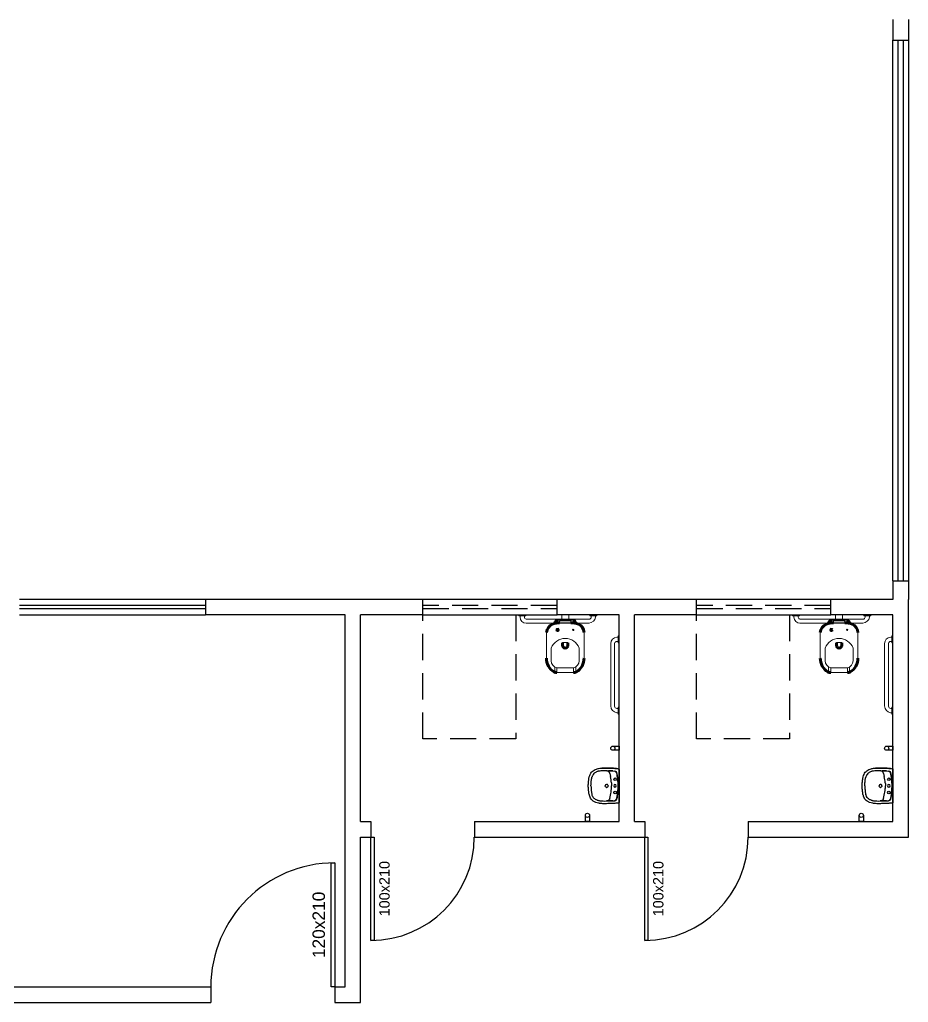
# Model space of a CAD drawing. Header units: centimetres. Extents: x 45464 to 685908, y 11779 to 14769.
# Drawn here: x 682732 to 683592, y 12494 to 13445 of the extents above; entities that cross this region are included whole.
import ezdxf
from ezdxf.enums import TextEntityAlignment as Align

# ---------------------------------------------------------------- set-up
doc = ezdxf.new("R2010")
doc.units = ezdxf.units.CM
doc.header["$LTSCALE"] = 4
doc.linetypes.add('DASHED2', pattern=[9.525, 6.35, -3.175])
for name, color, linetype in [('0.1', 1, 'Continuous'), ('0.2', 2, 'Continuous'), ('0.6', 6, 'Continuous'), ('02-CONT', 2, 'Continuous'), ('08', 8, 'Continuous'), ('PDF1_PH - Metal', 253, 'Continuous'), ('PROJEÇÕES', 1, 'DASHED2')]:
    doc.layers.add(name, color=color, linetype=linetype)
doc.styles.add('2mm 1-50', font='arial.ttf', dxfattribs={"height": 0.1})

# ---------------------------------------------------------------- blocks, each defined once
blk = doc.blocks.new('1_00e-flat-34-flat-1')
at = {"color": 1}
blk.add_arc((34.09, -62.7), 120, 90, 180, dxfattribs=at)
at = {"layer": '02-CONT'}
blk.add_lwpolyline([(34.09, -62.7), (30.49, -62.7), (30.49, 57.3), (34.09, 57.3)], close=True, dxfattribs=at)
blk = doc.blocks.new('1_00e-flat-5-flat-1')
at = {"color": 1}
blk.add_arc((-28.41, 52.25), 100, 270, 0, dxfattribs=at)
at = {"layer": '02-CONT'}
blk.add_lwpolyline([(-28.41, 52.25), (-25.41, 52.25), (-25.41, -47.75), (-28.41, -47.75)], close=True, dxfattribs=at)
blk = doc.blocks.new('1_00e-flat-3-flat-1')
at = {"color": 1}
blk.add_arc((-28.41, 52.25), 100, 270, 0, dxfattribs=at)
at = {"layer": '02-CONT'}
blk.add_lwpolyline([(-28.41, 52.25), (-25.41, 52.25), (-25.41, -47.75), (-28.41, -47.75)], close=True, dxfattribs=at)
blk = doc.blocks.new('Barra 3-flat-5-flat-1')
at = {"layer": 'PDF1_PH - Metal', "lineweight": 9}
for points in [[(25384.53, 19070.28), (25385.79, 19070.28)], [(25378.6, 19003.44), (25378.6, 19064.35)], [(25382.41, 19003.44), (25382.41, 19064.35)], [(25384.53, 19066.05), (25385.79, 19066.05)], [(25384.53, 19001.32), (25385.79, 19001.32)], [(25384.53, 18997.09), (25385.79, 18997.09)]]:
    blk.add_lwpolyline(points, dxfattribs=at)
for points in [[(25386.64, 19064.78), (25386.64, 19071.54), (25385.79, 19071.54), (25385.79, 19064.78)], [(25386.64, 18995.83), (25386.64, 19002.59), (25385.79, 19002.59), (25385.79, 18995.83)]]:
    blk.add_lwpolyline(points, close=True, dxfattribs=at)
for centre, radius, start, end in [((25384.75, 19064.14), 6.14, 92.05225, 179.96395), ((25384.6, 19063.79), 2.26, 91.81846, 165.49836), ((25385.58, 19004), 6.99, 182.87006, 261.30639), ((25384.68, 19003.59), 2.27, 183.7764, 266.22647)]:
    blk.add_arc(centre, radius, start, end, dxfattribs=at)
blk = doc.blocks.new('Barra 3-flat-4-flat-1')
at = {"layer": 'PDF1_PH - Metal', "lineweight": 9}
for points in [[(-19064.78, 25386.64), (-19071.54, 25386.64), (-19071.54, 25385.79), (-19064.78, 25385.79)], [(-18995.83, 25386.64), (-19002.59, 25386.64), (-19002.59, 25385.79), (-18995.83, 25385.79)]]:
    blk.add_lwpolyline(points, close=True, dxfattribs=at)
for points in [[(-19070.28, 25384.53), (-19070.28, 25385.79)], [(-19066.05, 25384.53), (-19066.05, 25385.79)], [(-19003.44, 25382.41), (-19064.35, 25382.41)], [(-19001.32, 25384.53), (-19001.32, 25385.79)], [(-18997.09, 25384.53), (-18997.09, 25385.79)], [(-19003.44, 25378.6), (-19064.35, 25378.6)]]:
    blk.add_lwpolyline(points, dxfattribs=at)
for centre, radius, start, end in [((-19064.14, 25384.75), 6.14, 182.05225, 269.96395), ((-19063.79, 25384.6), 2.26, 181.81846, 255.49836), ((-19004, 25385.58), 6.99, 272.87006, 351.30639), ((-19003.59, 25384.68), 2.27, 273.7764, 356.22647)]:
    blk.add_arc(centre, radius, start, end, dxfattribs=at)
blk = doc.blocks.new('bacia sanit-flat-3-flat-1')
at = {"layer": 'PDF1_PH - Metal', "lineweight": 9}
for points in [[(24428.94, -16643.27), (24428.94, -16638.2)], [(24435.71, -16643.27), (24435.71, -16638.2)], [(24425.27, -16643.27), (24425.56, -16643.27), (24439.09, -16643.27), (24439.94, -16643.27)], [(24426.83, -16644.54), (24426.83, -16644.54), (24426.83, -16644.96), (24426.83, -16645.39), (24426.83, -16645.81), (24432.33, -16645.81), (24437.82, -16645.81), (24437.82, -16645.39), (24437.82, -16644.96), (24437.82, -16644.54)], [(24437.4, -16644.12), (24436.98, -16644.12), (24436.56, -16644.12), (24428.1, -16644.12), (24427.67, -16644.12), (24427.25, -16644.12)], [(24414.14, -16680.07), (24414.14, -16655.12)], [(24450.52, -16655.12), (24450.52, -16680.07)], [(24418.79, -16682.61), (24418.79, -16682.19), (24418.79, -16681.77), (24418.79, -16681.34), (24418.79, -16680.5), (24418.79, -16672.04), (24418.79, -16671.61), (24418.79, -16671.19), (24418.79, -16670.77), (24418.79, -16670.34)], [(24429.79, -16665.69), (24429.79, -16665.27), (24429.79, -16664.85), (24430.21, -16664.85), (24430.63, -16664.85), (24431.06, -16664.85), (24431.48, -16664.85), (24431.9, -16664.85), (24432.33, -16664.85), (24432.75, -16664.85), (24433.17, -16664.85), (24433.59, -16664.85), (24434.02, -16664.85), (24434.44, -16664.85), (24434.86, -16664.85), (24434.86, -16665.27), (24434.86, -16665.27)], [(24445.86, -16670.34), (24445.86, -16670.77), (24445.86, -16671.19), (24445.86, -16671.61), (24445.86, -16672.04), (24445.86, -16680.5), (24445.86, -16680.92), (24445.86, -16681.34), (24445.86, -16681.77), (24445.86, -16682.19), (24445.86, -16682.61)], [(24422.17, -16693.69), (24422.17, -16688.58)], [(24424.29, -16689.38), (24424.29, -16693.61), (24424.29, -16694.03)], [(24429.36, -16689.38), (24428.94, -16689.38), (24428.52, -16689.38), (24428.1, -16689.38), (24427.67, -16689.38), (24427.25, -16689.38), (24426.83, -16689.38), (24426.4, -16689.38), (24425.98, -16689.38), (24425.56, -16689.38), (24425.13, -16689.38), (24424.71, -16689.38), (24424.29, -16689.38)], [(24424.29, -16689.38), (24424.29, -16693.61), (24424.29, -16694.03)], [(24435.71, -16689.38), (24435.29, -16689.38), (24434.86, -16689.38), (24434.44, -16689.38), (24434.02, -16689.38), (24433.59, -16689.38), (24433.17, -16689.38), (24432.75, -16689.38), (24432.33, -16689.38), (24431.9, -16689.38), (24431.48, -16689.38), (24431.06, -16689.38), (24430.63, -16689.38), (24430.21, -16689.38), (24429.36, -16689.38)], [(24440.36, -16689.38), (24439.94, -16689.38), (24439.52, -16689.38), (24439.09, -16689.38), (24438.67, -16689.38), (24438.25, -16689.38), (24437.82, -16689.38), (24437.4, -16689.38), (24436.98, -16689.38), (24436.56, -16689.38), (24436.13, -16689.38), (24435.71, -16689.38)], [(24440.36, -16689.38), (24440.36, -16693.61), (24440.36, -16694.03)], [(24442.48, -16693.69), (24442.48, -16688.63)], [(24440.36, -16694.03), (24439.94, -16694.03), (24439.52, -16694.03), (24439.09, -16694.03), (24438.67, -16694.03), (24438.25, -16694.03), (24437.82, -16694.03), (24437.4, -16694.03), (24436.98, -16694.03), (24436.56, -16694.03), (24436.13, -16694.03), (24435.71, -16694.03), (24435.29, -16694.03), (24434.86, -16694.03), (24434.44, -16694.03), (24434.02, -16694.03), (24433.59, -16694.03), (24433.17, -16694.03), (24432.75, -16694.03), (24432.33, -16694.03), (24431.9, -16694.03), (24431.48, -16694.03), (24431.06, -16694.03), (24430.63, -16694.03), (24430.21, -16694.03), (24429.79, -16694.03), (24429.36, -16694.03), (24428.94, -16694.03), (24428.52, -16694.03), (24428.1, -16694.03), (24427.67, -16694.03), (24427.25, -16694.03), (24426.83, -16694.03), (24426.4, -16694.03), (24425.98, -16694.03), (24425.56, -16694.03), (24425.13, -16694.03), (24424.71, -16694.03), (24424.29, -16694.03)]]:
    blk.add_lwpolyline(points, dxfattribs=at)
at = {"layer": 'PDF1_PH - Metal', "lineweight": 211}
blk.add_lwpolyline([(24432.33, -16670.34), (24432.33, -16670.34), (24432.33, -16670.34)], dxfattribs=at)
for points in [[(24424.29, -16694.03, -0.086524), (24421.53, -16693.46, -0.264906), (24414.14, -16680.07)], [(24440.36, -16694.03, 0.086524), (24443.12, -16693.46, 0.264906), (24450.52, -16680.07)]]:
    blk.add_lwpolyline(points, format="xyb", dxfattribs=at)
blk.add_circle((24424.92, -16652.79), 0.635, dxfattribs=at)
at = {"layer": 'PDF1_PH - Metal', "lineweight": 9}
blk.add_circle((24440.15, -16652.79), 0.635, dxfattribs=at)
at = {"layer": 'PDF1_PH - Metal', "lineweight": 211}
for centre, radius, start, end in [((24424.36, -16656.59), 10.33, 114.62699, 171.80487), ((24428.96, -16673.36), 27.63, 94.42696, 108.80127), ((24425.41, -16646.29), 3.02, 87.29257, 184.25929), ((24436.5, -16671.97), 26.19, 71.01393, 87.09734), ((24439.1, -16646.32), 3.16, 358.16607, 74.60321), ((24441.68, -16655.38), 8.83, 0.32166, 67.80555), ((23393.8, -16666.63), 1035.99, 359.92167, 0.07833), ((24432.33, -16667.79), 2.55, 185.86794, 354.13206), ((25678.06, -16666.63), 1243.19, 179.93472, 180.06528)]:
    blk.add_arc(centre, radius, start, end, dxfattribs=at)
at = {"layer": 'PDF1_PH - Metal', "lineweight": 9}
for centre, radius, start, end in [((24427.25, -16644.54), 0.423, 90, 180), ((24437.4, -16644.54), 0.423, 360, 90), ((24432.33, -16675.54), 14.5, 20.98218, 159.01782), ((24425.61, -16682.69), 6.82, 179.35612, 258.82803), ((24439.04, -16682.69), 6.82, 281.17197, 0.64388)]:
    blk.add_arc(centre, radius, start, end, dxfattribs=at)
blk = doc.blocks.new('L.51_P-flat-3-flat-1')
at = {"layer": '08'}
for p, q in [((-21.07, 13.81), (-21.07, 13.81)), ((-16.64, 17.2), (-16.64, 17.2)), ((-11.92, 14.63), (-12.22, 14.63)), ((-11.04, 14.61), (-10.22, 14.6)), ((-8.93, 12.08), (-8.24, 8.98)), ((-6.08, 14.43), (-4.05, 14.33)), ((-6.08, 14.43), (-4.06, 14.33)), ((-6.08, 14.43), (-6.08, 14.43)), ((-2.32, 16.79), (-2.32, 16.79)), ((-1.76, 10.33), (-1.76, 10.33)), ((-0.72, 16.62), (-0.56, 16.6)), ((-0.56, 16.6), (-0.56, 16.6)), ((0, 15.97), (0, 15.95)), ((0, 15.95), (0, -15.95)), ((-8.93, -12.08), (-8.24, -8.98)), ((-0.79, 0), (-0.79, 0)), ((-21.07, -13.81), (-21.07, -13.81)), ((-16.64, -17.2), (-16.64, -17.2)), ((-11.92, -14.63), (-12.22, -14.63)), ((-11.04, -14.61), (-10.22, -14.6)), ((-6.08, -14.43), (-4.05, -14.33)), ((-6.08, -14.43), (-4.06, -14.33)), ((-6.08, -14.43), (-6.08, -14.43)), ((-2.32, -16.79), (-2.32, -16.79)), ((-1.76, -10.33), (-1.76, -10.33)), ((-0.56, -16.6), (-0.72, -16.62)), ((-0.56, -16.6), (-0.56, -16.6)), ((0, -15.97), (0, -15.95))]:
    blk.add_line(p, q, dxfattribs=at)
for points in [[(-29.51, 3.95, -0.007611), (-29.32, 5.6, -0.01342), (-29.06, 7.25, -0.036993), (-28.37, 9.92, -0.053243), (-27.33, 12.19, -0.127567), (-24.19, 15.25, -0.05263), (-21.92, 16.25, -0.024865), (-20.32, 16.69, -0.007061), (-19.78, 16.8)], [(-21.07, 13.81, 0.030827), (-22.21, 13.36, 0.09604), (-24.36, 11.82, 0.063195), (-25.35, 10.43, 0.034611), (-25.86, 9.29, 0.022848), (-26.18, 8.32)], [(-18.62, 14.38, 0.020568), (-20.01, 14.11, 0.019806), (-21.07, 13.81)], [(-19.78, 16.8, -0.02367), (-17.62, 17.12, -0.009145), (-16.64, 17.2)], [(-12.22, 14.63, 0.002269), (-13.83, 14.65, 0.004998), (-15.03, 14.64, 0.007991), (-16.23, 14.61, 0.025422), (-18.62, 14.38)], [(-2.32, 16.79, 0.006011), (-4.1, 16.92, 0.005348), (-6.76, 17.06, 0.004521), (-12.12, 17.24, 0.006524), (-14.38, 17.27, 0.013546), (-16.64, 17.2)], [(-16.64, 17.2, -0.014577), (-14.36, 17.27, -0.005049), (-13, 17.26, -0.003057), (-11.18, 17.22, -0.003579), (-6.63, 17.06, -0.005839), (-3.9, 16.91, -0.006773), (-2.31, 16.79)], [(-11.67, 14.62), (-11.67, 14.62, 0.021484), (-11.62, 14.61)], [(-11.56, 14.59, 0.041118), (-11.57, 14.59, 0.033041), (-11.57, 14.59, 0.026349), (-11.58, 14.6, 0.020575), (-11.59, 14.6, 0.016329), (-11.6, 14.6, 0.013256), (-11.61, 14.61, 0.016526), (-11.63, 14.61, 0.01256), (-11.65, 14.61, 0.007787), (-11.67, 14.62)], [(-11.62, 14.61), (-11.62, 14.61, -0.000884), (-11.04, 14.61)], [(-11.48, 14.58, 0.034945), (-11.49, 14.58, 0.02698), (-11.49, 14.59, 0.021593), (-11.5, 14.59, 0.016954), (-11.51, 14.6, 0.017111), (-11.53, 14.6, 0.016189), (-11.55, 14.6, 0.01233), (-11.58, 14.61, 0.012048), (-11.62, 14.61)], [(-11.57, 14.56, 0.032299), (-11.56, 14.56, 0.039418), (-11.56, 14.56, 0.046129), (-11.56, 14.57, 0.058765), (-11.56, 14.57, 0.15242), (-11.56, 14.57, 0.058959), (-11.56, 14.58, 0.046419), (-11.56, 14.58, -0.005047), (-11.56, 14.58, -0.034816), (-11.56, 14.58, -0.004251), (-11.56, 14.58, 0.041022), (-11.56, 14.59)], [(-11.57, 14.56, 0.048484), (-11.57, 14.55, 0.048279), (-11.57, 14.55, 0.084885), (-11.57, 14.55, 0.141909), (-11.57, 14.55, 0.057696), (-11.57, 14.55, 0.043541), (-11.57, 14.54, 0.040045), (-11.57, 14.54, 0.034229), (-11.56, 14.54, 0.023292), (-11.56, 14.54, 0.016532), (-11.55, 14.53, 0.014864), (-11.54, 14.53, 0.018599), (-11.53, 14.52, 0.010502), (-11.52, 14.52)], [(-11.48, 14.55, 0.009681), (-11.49, 14.55, 0.009978), (-11.5, 14.54, 0.026851), (-11.51, 14.54, 0.027297), (-11.52, 14.54, 0.027498), (-11.52, 14.54, 0.032168), (-11.52, 14.54, 0.049163), (-11.52, 14.53, 0.186923), (-11.52, 14.53, 0.107041), (-11.52, 14.53, 0.038487), (-11.52, 14.53, 0.012498), (-11.52, 14.52, -0.025241), (-11.52, 14.52, -0.046032), (-11.52, 14.52)], [(-8.93, 12.08), (-8.93, 12.08, 0.307483), (-11.52, 14.52)], [(-11.48, 14.55, 0.031436), (-11.48, 14.55, 0.037384), (-11.47, 14.56, 0.040471), (-11.47, 14.56, 0.050709), (-11.47, 14.56, 0.178998), (-11.47, 14.57, 0.053532), (-11.47, 14.57, 0.043329), (-11.47, 14.57, 0.036196), (-11.48, 14.58, 0.039167), (-11.48, 14.58, -0.07472), (-11.48, 14.58, 0.042333), (-11.48, 14.58)], [(-11.04, 14.61, 0.005207), (-9.81, 14.61, -0.005375), (-9.19, 14.6, -0.00664), (-8.57, 14.58, -0.004375), (-7.95, 14.55, -0.001156), (-6.7, 14.47, 0.003092), (-6.08, 14.43)], [(-9.21, 14.6, 0.00474), (-9.49, 14.6, 0.002257), (-9.75, 14.6, -0.000797), (-10.22, 14.6)], [(-6.08, 14.43, -0.002091), (-6.47, 14.45, -0.001464), (-7.63, 14.53, 0.004115), (-8.42, 14.58, 0.007251), (-9.21, 14.6)], [(-4.06, 14.33), (-4.06, 14.33, -0.000631), (-4.05, 14.33)], [(-2.29, 12.85), (-2.29, 12.85, 0.332966), (-4.06, 14.33)], [(-4.05, 14.33), (-4.05, 14.33, -0.334834), (-2.29, 12.85)], [(-2.32, 16.79), (-2.32, 16.79, -0.007612), (-0.72, 16.62)], [(-2.29, 12.85), (-2.29, 12.85, -0.047394), (-0.83, 2.2)], [(-2.29, 12.85), (-2.29, 12.85, 0.000374), (-2.29, 12.85)], [(-0.79, 0), (-0.79, 0, 0.05776), (-2.29, 12.85)], [(-0.56, 16.6), (-0.56, 16.6, -0.380301), (0, 15.97)], [(-29.7, 0), (-29.7, 0, -0.024234), (-29.51, 3.95)], [(-27.11, 0), (-27.11, 0, -0.019657), (-26.98, 3.19)], [(-27.11, 0), (-27.11, 0, 0.019657), (-26.98, -3.19)], [(-26.98, 3.19), (-26.98, 3.19, -0.005718), (-26.91, 4.06)], [(-26.91, 4.06, -0.00807), (-26.75, 5.41, -0.011919), (-26.53, 6.74, -0.013199), (-26.31, 7.8, -0.008071), (-26.18, 8.32)], [(-12.12, 1.43), (-12.12, 1.43, 0.381509), (-13.4, 0)], [(-12.12, -1.43), (-12.12, -1.43, -0.381509), (-13.4, 0)], [(-10.74, 0.77), (-10.74, 0.77, 0.2534), (-11.94, 1.44)], [(-10.52, 0), (-10.52, 0, 0.124906), (-10.7, 0.69)], [(-7.31, 2.88, -0.012649), (-7.2, 0.9, -0.007226), (-7.19, 0)], [(-7.31, -2.88, 0.012649), (-7.2, -0.9, 0.007226), (-7.19, 0)], [(-0.79, 0), (-0.79, 0, -0.05776), (-2.29, -12.85)], [(-0.83, 2.2), (-0.83, 2.2, -0.010006), (-0.79, 0)], [(-29.51, -3.95), (-29.51, -3.95, -0.024376), (-29.7, 0)], [(-19.78, -16.8, -0.041222), (-22.44, -16.07, -0.064156), (-24.9, -14.79, -0.11159), (-27.48, -11.94, -0.047064), (-28.38, -9.92, -0.01722), (-28.7, -8.86, -0.01972), (-29.06, -7.24, -0.013523), (-29.32, -5.6, -0.009069), (-29.51, -3.95)], [(-26.98, -3.19), (-26.98, -3.19, 0.005718), (-26.91, -4.06)], [(-26.91, -4.06, 0.00807), (-26.75, -5.41, 0.011919), (-26.53, -6.74, 0.013199), (-26.31, -7.8, 0.008071), (-26.18, -8.32)], [(-21.07, -13.81, -0.030827), (-22.21, -13.36, -0.09604), (-24.36, -11.82, -0.063195), (-25.35, -10.43, -0.034611), (-25.86, -9.29, -0.022848), (-26.18, -8.32)], [(-10.74, -0.77), (-10.74, -0.77, -0.2534), (-11.94, -1.44)], [(-10.52, 0), (-10.52, 0, -0.124906), (-10.7, -0.69)], [(-2.29, -12.85), (-2.29, -12.85, 0.047394), (-0.83, -2.2)], [(-0.83, -2.2), (-0.83, -2.2, 0.010006), (-0.79, 0)], [(-21.07, -13.81, 0.022641), (-19.86, -14.14, 0.018458), (-18.62, -14.38)], [(-16.64, -17.2, -0.021184), (-18.8, -16.97, -0.011263), (-19.78, -16.8)], [(-18.62, -14.38, 0.025995), (-16.23, -14.61, 0.0078), (-15.43, -14.64, 0.006638), (-12.22, -14.63)], [(-2.32, -16.79, -0.006011), (-4.1, -16.92, -0.005348), (-6.76, -17.06, -0.004521), (-12.12, -17.24, -0.006524), (-14.38, -17.27, -0.013546), (-16.64, -17.2)], [(-2.31, -16.79, -0.00678), (-3.89, -16.91, -0.004564), (-5.71, -17.02, -0.002524), (-7.53, -17.1, -0.004352), (-12.09, -17.24, -0.006501), (-14.36, -17.27, -0.013543), (-16.64, -17.2)], [(-11.56, -14.59, -0.041118), (-11.57, -14.59, -0.033041), (-11.57, -14.59, -0.026349), (-11.58, -14.6, -0.020575), (-11.59, -14.6, -0.016329), (-11.6, -14.6, -0.013256), (-11.61, -14.61, -0.016526), (-11.63, -14.61, -0.01256), (-11.65, -14.61, -0.007787), (-11.67, -14.62)], [(-11.67, -14.62), (-11.67, -14.62, -0.021484), (-11.62, -14.61)], [(-11.62, -14.61), (-11.62, -14.61, 0.000884), (-11.04, -14.61)], [(-11.57, -14.56, -0.048484), (-11.57, -14.55, -0.048279), (-11.57, -14.55, -0.084885), (-11.57, -14.55, -0.141909), (-11.57, -14.55, -0.057696), (-11.57, -14.55, -0.043541), (-11.57, -14.54, -0.040045), (-11.57, -14.54, -0.034229), (-11.56, -14.54, -0.023292), (-11.56, -14.54, -0.016532), (-11.55, -14.53, -0.014864), (-11.54, -14.53, -0.018599), (-11.53, -14.52, -0.010502), (-11.52, -14.52)], [(-11.57, -14.56, -0.032299), (-11.56, -14.56, -0.039418), (-11.56, -14.56, -0.046129), (-11.56, -14.57, -0.058765), (-11.56, -14.57, -0.15242), (-11.56, -14.57, -0.058959), (-11.56, -14.58, -0.046419), (-11.56, -14.58, 0.005047), (-11.56, -14.58, 0.034816), (-11.56, -14.58, 0.004251), (-11.56, -14.58, -0.041022), (-11.56, -14.59)], [(-8.93, -12.08), (-8.93, -12.08, -0.307483), (-11.52, -14.52)], [(-11.04, -14.61, -0.005207), (-9.81, -14.61, 0.005375), (-9.19, -14.6, 0.00664), (-8.57, -14.58, 0.004375), (-7.95, -14.55, 0.001156), (-6.7, -14.47, -0.003092), (-6.08, -14.43)], [(-9.21, -14.6, -0.00474), (-9.49, -14.6, -0.002257), (-9.75, -14.6, 0.000797), (-10.22, -14.6)], [(-6.08, -14.43, 0.002091), (-6.47, -14.45, 0.001464), (-7.63, -14.53, -0.004115), (-8.42, -14.58, -0.007251), (-9.21, -14.6)], [(-2.29, -12.85), (-2.29, -12.85, -0.332962), (-4.06, -14.33)], [(-4.06, -14.33), (-4.06, -14.33, 0.000631), (-4.05, -14.33)], [(-4.05, -14.33), (-4.05, -14.33, 0.334834), (-2.29, -12.85)], [(-0.72, -16.62), (-0.72, -16.62, -0.007418), (-2.32, -16.79)], [(-2.29, -12.85), (-2.29, -12.85, -0.000374), (-2.29, -12.85)], [(0, -15.97), (0, -15.97, -0.380329), (-0.56, -16.6)]]:
    blk.add_lwpolyline(points, format="xyb", dxfattribs=at)
at = {"layer": '08', "ltscale": 27.502596}
for centre in [(-3.8, 6.4), (-3.8, -6.4)]:
    blk.add_circle(centre, 1.22, dxfattribs=at)
at = {"layer": '08'}
for centre, radius, start, end in [((-51.2, -0.66), 44.03, 4.61605, 12.65503), ((-3.93, 0), 1.22, 360, 180), ((-3.93, 0), 1.22, 180, 0), ((-51.2, 0.66), 44.03, 347.34497, 355.38395)]:
    blk.add_arc(centre, radius, start, end, dxfattribs=at)
for centre, major_axis, ratio, start_param, end_param in [((-11.96, 11.4), (0.71, 3.15), 0.999971, 0.133525, 0.210872), ((-11.48, 15.19), (0.347, -0.538), 0.98852, 5.563301, 5.699979), ((-11.48, 15.22), (0.424, 0.48), 0.993745, 3.733046, 3.862859), ((-11.96, -0.02), (0.13, 1.46), 0.992499, 0.072609, 0.200275), ((-11.95, 0), (0.03, 1.44), 0.991671, 5.253548, 5.29957), ((-11.95, 0), (0.06, 1.44), 0.992169, 5.255337, 5.27196), ((-11.96, 0.02), (0.13, -1.46), 0.992499, 6.08291, 6.210576), ((-11.95, 0), (0.03, -1.44), 0.991671, 0.983616, 1.029637), ((-11.95, 0), (0.06, -1.44), 0.992169, 1.011226, 1.027848), ((-11.96, -11.4), (0.71, -3.15), 0.999971, 6.072313, 6.14966)]:
    blk.add_ellipse(centre, major_axis=major_axis, ratio=ratio, start_param=start_param, end_param=end_param, dxfattribs=at)
blk = doc.blocks.new('Barra 3-flat-3-flat-1')
at = {"layer": 'PDF1_PH - Metal', "lineweight": 9}
for points in [[(25384.53, 19070.28), (25385.79, 19070.28)], [(25378.6, 19003.44), (25378.6, 19064.35)], [(25382.41, 19003.44), (25382.41, 19064.35)], [(25384.53, 19066.05), (25385.79, 19066.05)], [(25384.53, 19001.32), (25385.79, 19001.32)], [(25384.53, 18997.09), (25385.79, 18997.09)]]:
    blk.add_lwpolyline(points, dxfattribs=at)
for points in [[(25386.64, 19064.78), (25386.64, 19071.54), (25385.79, 19071.54), (25385.79, 19064.78)], [(25386.64, 18995.83), (25386.64, 19002.59), (25385.79, 19002.59), (25385.79, 18995.83)]]:
    blk.add_lwpolyline(points, close=True, dxfattribs=at)
for centre, radius, start, end in [((25384.75, 19064.14), 6.14, 92.05225, 179.96395), ((25384.6, 19063.79), 2.26, 91.81846, 165.49836), ((25385.58, 19004), 6.99, 182.87006, 261.30639), ((25384.68, 19003.59), 2.27, 183.7764, 266.22647)]:
    blk.add_arc(centre, radius, start, end, dxfattribs=at)
blk = doc.blocks.new('Barra 3-flat-2-flat-1')
at = {"layer": 'PDF1_PH - Metal', "lineweight": 9}
for points in [[(-19064.78, 25386.64), (-19071.54, 25386.64), (-19071.54, 25385.79), (-19064.78, 25385.79)], [(-18995.83, 25386.64), (-19002.59, 25386.64), (-19002.59, 25385.79), (-18995.83, 25385.79)]]:
    blk.add_lwpolyline(points, close=True, dxfattribs=at)
for points in [[(-19070.28, 25384.53), (-19070.28, 25385.79)], [(-19066.05, 25384.53), (-19066.05, 25385.79)], [(-19003.44, 25382.41), (-19064.35, 25382.41)], [(-19001.32, 25384.53), (-19001.32, 25385.79)], [(-18997.09, 25384.53), (-18997.09, 25385.79)], [(-19003.44, 25378.6), (-19064.35, 25378.6)]]:
    blk.add_lwpolyline(points, dxfattribs=at)
for centre, radius, start, end in [((-19064.14, 25384.75), 6.14, 182.05225, 269.96395), ((-19063.79, 25384.6), 2.26, 181.81846, 255.49836), ((-19004, 25385.58), 6.99, 272.87006, 351.30639), ((-19003.59, 25384.68), 2.27, 273.7764, 356.22647)]:
    blk.add_arc(centre, radius, start, end, dxfattribs=at)
blk = doc.blocks.new('bacia sanit-flat-2-flat-1')
at = {"layer": 'PDF1_PH - Metal', "lineweight": 9}
for points in [[(24428.94, -16643.27), (24428.94, -16638.2)], [(24435.71, -16643.27), (24435.71, -16638.2)], [(24425.27, -16643.27), (24425.56, -16643.27), (24439.09, -16643.27), (24439.94, -16643.27)], [(24426.83, -16644.54), (24426.83, -16644.54), (24426.83, -16644.96), (24426.83, -16645.39), (24426.83, -16645.81), (24432.33, -16645.81), (24437.82, -16645.81), (24437.82, -16645.39), (24437.82, -16644.96), (24437.82, -16644.54)], [(24437.4, -16644.12), (24436.98, -16644.12), (24436.56, -16644.12), (24428.1, -16644.12), (24427.67, -16644.12), (24427.25, -16644.12)], [(24414.14, -16680.07), (24414.14, -16655.12)], [(24450.52, -16655.12), (24450.52, -16680.07)], [(24418.79, -16682.61), (24418.79, -16682.19), (24418.79, -16681.77), (24418.79, -16681.34), (24418.79, -16680.5), (24418.79, -16672.04), (24418.79, -16671.61), (24418.79, -16671.19), (24418.79, -16670.77), (24418.79, -16670.34)], [(24429.79, -16665.69), (24429.79, -16665.27), (24429.79, -16664.85), (24430.21, -16664.85), (24430.63, -16664.85), (24431.06, -16664.85), (24431.48, -16664.85), (24431.9, -16664.85), (24432.33, -16664.85), (24432.75, -16664.85), (24433.17, -16664.85), (24433.59, -16664.85), (24434.02, -16664.85), (24434.44, -16664.85), (24434.86, -16664.85), (24434.86, -16665.27), (24434.86, -16665.27)], [(24445.86, -16670.34), (24445.86, -16670.77), (24445.86, -16671.19), (24445.86, -16671.61), (24445.86, -16672.04), (24445.86, -16680.5), (24445.86, -16680.92), (24445.86, -16681.34), (24445.86, -16681.77), (24445.86, -16682.19), (24445.86, -16682.61)], [(24422.17, -16693.69), (24422.17, -16688.58)], [(24424.29, -16689.38), (24424.29, -16693.61), (24424.29, -16694.03)], [(24429.36, -16689.38), (24428.94, -16689.38), (24428.52, -16689.38), (24428.1, -16689.38), (24427.67, -16689.38), (24427.25, -16689.38), (24426.83, -16689.38), (24426.4, -16689.38), (24425.98, -16689.38), (24425.56, -16689.38), (24425.13, -16689.38), (24424.71, -16689.38), (24424.29, -16689.38)], [(24424.29, -16689.38), (24424.29, -16693.61), (24424.29, -16694.03)], [(24435.71, -16689.38), (24435.29, -16689.38), (24434.86, -16689.38), (24434.44, -16689.38), (24434.02, -16689.38), (24433.59, -16689.38), (24433.17, -16689.38), (24432.75, -16689.38), (24432.33, -16689.38), (24431.9, -16689.38), (24431.48, -16689.38), (24431.06, -16689.38), (24430.63, -16689.38), (24430.21, -16689.38), (24429.36, -16689.38)], [(24440.36, -16689.38), (24439.94, -16689.38), (24439.52, -16689.38), (24439.09, -16689.38), (24438.67, -16689.38), (24438.25, -16689.38), (24437.82, -16689.38), (24437.4, -16689.38), (24436.98, -16689.38), (24436.56, -16689.38), (24436.13, -16689.38), (24435.71, -16689.38)], [(24440.36, -16689.38), (24440.36, -16693.61), (24440.36, -16694.03)], [(24442.48, -16693.69), (24442.48, -16688.63)], [(24440.36, -16694.03), (24439.94, -16694.03), (24439.52, -16694.03), (24439.09, -16694.03), (24438.67, -16694.03), (24438.25, -16694.03), (24437.82, -16694.03), (24437.4, -16694.03), (24436.98, -16694.03), (24436.56, -16694.03), (24436.13, -16694.03), (24435.71, -16694.03), (24435.29, -16694.03), (24434.86, -16694.03), (24434.44, -16694.03), (24434.02, -16694.03), (24433.59, -16694.03), (24433.17, -16694.03), (24432.75, -16694.03), (24432.33, -16694.03), (24431.9, -16694.03), (24431.48, -16694.03), (24431.06, -16694.03), (24430.63, -16694.03), (24430.21, -16694.03), (24429.79, -16694.03), (24429.36, -16694.03), (24428.94, -16694.03), (24428.52, -16694.03), (24428.1, -16694.03), (24427.67, -16694.03), (24427.25, -16694.03), (24426.83, -16694.03), (24426.4, -16694.03), (24425.98, -16694.03), (24425.56, -16694.03), (24425.13, -16694.03), (24424.71, -16694.03), (24424.29, -16694.03)]]:
    blk.add_lwpolyline(points, dxfattribs=at)
at = {"layer": 'PDF1_PH - Metal', "lineweight": 211}
blk.add_lwpolyline([(24432.33, -16670.34), (24432.33, -16670.34), (24432.33, -16670.34)], dxfattribs=at)
for points in [[(24424.29, -16694.03, -0.086524), (24421.53, -16693.46, -0.264906), (24414.14, -16680.07)], [(24440.36, -16694.03, 0.086524), (24443.12, -16693.46, 0.264906), (24450.52, -16680.07)]]:
    blk.add_lwpolyline(points, format="xyb", dxfattribs=at)
blk.add_circle((24424.92, -16652.79), 0.635, dxfattribs=at)
at = {"layer": 'PDF1_PH - Metal', "lineweight": 9}
blk.add_circle((24440.15, -16652.79), 0.635, dxfattribs=at)
at = {"layer": 'PDF1_PH - Metal', "lineweight": 211}
for centre, radius, start, end in [((24424.36, -16656.59), 10.33, 114.62699, 171.80487), ((24428.96, -16673.36), 27.63, 94.42696, 108.80127), ((24425.41, -16646.29), 3.02, 87.29257, 184.25929), ((24436.5, -16671.97), 26.19, 71.01393, 87.09734), ((24439.1, -16646.32), 3.16, 358.16607, 74.60321), ((24441.68, -16655.38), 8.83, 0.32166, 67.80555), ((23393.8, -16666.63), 1035.99, 359.92167, 0.07833), ((24432.33, -16667.79), 2.55, 185.86794, 354.13206), ((25678.06, -16666.63), 1243.19, 179.93472, 180.06528)]:
    blk.add_arc(centre, radius, start, end, dxfattribs=at)
at = {"layer": 'PDF1_PH - Metal', "lineweight": 9}
for centre, radius, start, end in [((24427.25, -16644.54), 0.423, 90, 180), ((24437.4, -16644.54), 0.423, 360, 90), ((24432.33, -16675.54), 14.5, 20.98218, 159.01782), ((24425.61, -16682.69), 6.82, 179.35612, 258.82803), ((24439.04, -16682.69), 6.82, 281.17197, 0.64388)]:
    blk.add_arc(centre, radius, start, end, dxfattribs=at)
blk = doc.blocks.new('L.51_P-flat-2-flat-1')
at = {"layer": '08'}
for p, q in [((-21.07, 13.81), (-21.07, 13.81)), ((-16.64, 17.2), (-16.64, 17.2)), ((-11.92, 14.63), (-12.22, 14.63)), ((-11.04, 14.61), (-10.22, 14.6)), ((-8.93, 12.08), (-8.24, 8.98)), ((-6.08, 14.43), (-4.05, 14.33)), ((-6.08, 14.43), (-4.06, 14.33)), ((-6.08, 14.43), (-6.08, 14.43)), ((-2.32, 16.79), (-2.32, 16.79)), ((-1.76, 10.33), (-1.76, 10.33)), ((-0.72, 16.62), (-0.56, 16.6)), ((-0.56, 16.6), (-0.56, 16.6)), ((0, 15.97), (0, 15.95)), ((0, 15.95), (0, -15.95)), ((-8.93, -12.08), (-8.24, -8.98)), ((-0.79, 0), (-0.79, 0)), ((-21.07, -13.81), (-21.07, -13.81)), ((-16.64, -17.2), (-16.64, -17.2)), ((-11.92, -14.63), (-12.22, -14.63)), ((-11.04, -14.61), (-10.22, -14.6)), ((-6.08, -14.43), (-4.05, -14.33)), ((-6.08, -14.43), (-4.06, -14.33)), ((-6.08, -14.43), (-6.08, -14.43)), ((-2.32, -16.79), (-2.32, -16.79)), ((-1.76, -10.33), (-1.76, -10.33)), ((-0.56, -16.6), (-0.72, -16.62)), ((-0.56, -16.6), (-0.56, -16.6)), ((0, -15.97), (0, -15.95))]:
    blk.add_line(p, q, dxfattribs=at)
for points in [[(-29.51, 3.95, -0.007611), (-29.32, 5.6, -0.01342), (-29.06, 7.25, -0.036993), (-28.37, 9.92, -0.053243), (-27.33, 12.19, -0.127567), (-24.19, 15.25, -0.05263), (-21.92, 16.25, -0.024865), (-20.32, 16.69, -0.007061), (-19.78, 16.8)], [(-21.07, 13.81, 0.030827), (-22.21, 13.36, 0.09604), (-24.36, 11.82, 0.063195), (-25.35, 10.43, 0.034611), (-25.86, 9.29, 0.022848), (-26.18, 8.32)], [(-18.62, 14.38, 0.020568), (-20.01, 14.11, 0.019806), (-21.07, 13.81)], [(-19.78, 16.8, -0.02367), (-17.62, 17.12, -0.009145), (-16.64, 17.2)], [(-12.22, 14.63, 0.002269), (-13.83, 14.65, 0.004998), (-15.03, 14.64, 0.007991), (-16.23, 14.61, 0.025422), (-18.62, 14.38)], [(-2.32, 16.79, 0.006011), (-4.1, 16.92, 0.005348), (-6.76, 17.06, 0.004521), (-12.12, 17.24, 0.006524), (-14.38, 17.27, 0.013546), (-16.64, 17.2)], [(-16.64, 17.2, -0.014577), (-14.36, 17.27, -0.005049), (-13, 17.26, -0.003057), (-11.18, 17.22, -0.003579), (-6.63, 17.06, -0.005839), (-3.9, 16.91, -0.006773), (-2.31, 16.79)], [(-11.67, 14.62), (-11.67, 14.62, 0.021484), (-11.62, 14.61)], [(-11.56, 14.59, 0.041118), (-11.57, 14.59, 0.033041), (-11.57, 14.59, 0.026349), (-11.58, 14.6, 0.020575), (-11.59, 14.6, 0.016329), (-11.6, 14.6, 0.013256), (-11.61, 14.61, 0.016526), (-11.63, 14.61, 0.01256), (-11.65, 14.61, 0.007787), (-11.67, 14.62)], [(-11.62, 14.61), (-11.62, 14.61, -0.000884), (-11.04, 14.61)], [(-11.48, 14.58, 0.034945), (-11.49, 14.58, 0.02698), (-11.49, 14.59, 0.021593), (-11.5, 14.59, 0.016954), (-11.51, 14.6, 0.017111), (-11.53, 14.6, 0.016189), (-11.55, 14.6, 0.01233), (-11.58, 14.61, 0.012048), (-11.62, 14.61)], [(-11.57, 14.56, 0.032299), (-11.56, 14.56, 0.039418), (-11.56, 14.56, 0.046129), (-11.56, 14.57, 0.058765), (-11.56, 14.57, 0.15242), (-11.56, 14.57, 0.058959), (-11.56, 14.58, 0.046419), (-11.56, 14.58, -0.005047), (-11.56, 14.58, -0.034816), (-11.56, 14.58, -0.004251), (-11.56, 14.58, 0.041022), (-11.56, 14.59)], [(-11.57, 14.56, 0.048484), (-11.57, 14.55, 0.048279), (-11.57, 14.55, 0.084885), (-11.57, 14.55, 0.141909), (-11.57, 14.55, 0.057696), (-11.57, 14.55, 0.043541), (-11.57, 14.54, 0.040045), (-11.57, 14.54, 0.034229), (-11.56, 14.54, 0.023292), (-11.56, 14.54, 0.016532), (-11.55, 14.53, 0.014864), (-11.54, 14.53, 0.018599), (-11.53, 14.52, 0.010502), (-11.52, 14.52)], [(-11.48, 14.55, 0.009681), (-11.49, 14.55, 0.009978), (-11.5, 14.54, 0.026851), (-11.51, 14.54, 0.027297), (-11.52, 14.54, 0.027498), (-11.52, 14.54, 0.032168), (-11.52, 14.54, 0.049163), (-11.52, 14.53, 0.186923), (-11.52, 14.53, 0.107041), (-11.52, 14.53, 0.038487), (-11.52, 14.53, 0.012498), (-11.52, 14.52, -0.025241), (-11.52, 14.52, -0.046032), (-11.52, 14.52)], [(-8.93, 12.08), (-8.93, 12.08, 0.307483), (-11.52, 14.52)], [(-11.48, 14.55, 0.031436), (-11.48, 14.55, 0.037384), (-11.47, 14.56, 0.040471), (-11.47, 14.56, 0.050709), (-11.47, 14.56, 0.178998), (-11.47, 14.57, 0.053532), (-11.47, 14.57, 0.043329), (-11.47, 14.57, 0.036196), (-11.48, 14.58, 0.039167), (-11.48, 14.58, -0.07472), (-11.48, 14.58, 0.042333), (-11.48, 14.58)], [(-11.04, 14.61, 0.005207), (-9.81, 14.61, -0.005375), (-9.19, 14.6, -0.00664), (-8.57, 14.58, -0.004375), (-7.95, 14.55, -0.001156), (-6.7, 14.47, 0.003092), (-6.08, 14.43)], [(-9.21, 14.6, 0.00474), (-9.49, 14.6, 0.002257), (-9.75, 14.6, -0.000797), (-10.22, 14.6)], [(-6.08, 14.43, -0.002091), (-6.47, 14.45, -0.001464), (-7.63, 14.53, 0.004115), (-8.42, 14.58, 0.007251), (-9.21, 14.6)], [(-4.06, 14.33), (-4.06, 14.33, -0.000631), (-4.05, 14.33)], [(-2.29, 12.85), (-2.29, 12.85, 0.332966), (-4.06, 14.33)], [(-4.05, 14.33), (-4.05, 14.33, -0.334834), (-2.29, 12.85)], [(-2.32, 16.79), (-2.32, 16.79, -0.007612), (-0.72, 16.62)], [(-2.29, 12.85), (-2.29, 12.85, -0.047394), (-0.83, 2.2)], [(-2.29, 12.85), (-2.29, 12.85, 0.000374), (-2.29, 12.85)], [(-0.79, 0), (-0.79, 0, 0.05776), (-2.29, 12.85)], [(-0.56, 16.6), (-0.56, 16.6, -0.380301), (0, 15.97)], [(-29.7, 0), (-29.7, 0, -0.024234), (-29.51, 3.95)], [(-27.11, 0), (-27.11, 0, -0.019657), (-26.98, 3.19)], [(-27.11, 0), (-27.11, 0, 0.019657), (-26.98, -3.19)], [(-26.98, 3.19), (-26.98, 3.19, -0.005718), (-26.91, 4.06)], [(-26.91, 4.06, -0.00807), (-26.75, 5.41, -0.011919), (-26.53, 6.74, -0.013199), (-26.31, 7.8, -0.008071), (-26.18, 8.32)], [(-12.12, 1.43), (-12.12, 1.43, 0.381509), (-13.4, 0)], [(-12.12, -1.43), (-12.12, -1.43, -0.381509), (-13.4, 0)], [(-10.74, 0.77), (-10.74, 0.77, 0.2534), (-11.94, 1.44)], [(-10.52, 0), (-10.52, 0, 0.124906), (-10.7, 0.69)], [(-7.31, 2.88, -0.012649), (-7.2, 0.9, -0.007226), (-7.19, 0)], [(-7.31, -2.88, 0.012649), (-7.2, -0.9, 0.007226), (-7.19, 0)], [(-0.79, 0), (-0.79, 0, -0.05776), (-2.29, -12.85)], [(-0.83, 2.2), (-0.83, 2.2, -0.010006), (-0.79, 0)], [(-29.51, -3.95), (-29.51, -3.95, -0.024376), (-29.7, 0)], [(-19.78, -16.8, -0.041222), (-22.44, -16.07, -0.064156), (-24.9, -14.79, -0.11159), (-27.48, -11.94, -0.047064), (-28.38, -9.92, -0.01722), (-28.7, -8.86, -0.01972), (-29.06, -7.24, -0.013523), (-29.32, -5.6, -0.009069), (-29.51, -3.95)], [(-26.98, -3.19), (-26.98, -3.19, 0.005718), (-26.91, -4.06)], [(-26.91, -4.06, 0.00807), (-26.75, -5.41, 0.011919), (-26.53, -6.74, 0.013199), (-26.31, -7.8, 0.008071), (-26.18, -8.32)], [(-21.07, -13.81, -0.030827), (-22.21, -13.36, -0.09604), (-24.36, -11.82, -0.063195), (-25.35, -10.43, -0.034611), (-25.86, -9.29, -0.022848), (-26.18, -8.32)], [(-10.74, -0.77), (-10.74, -0.77, -0.2534), (-11.94, -1.44)], [(-10.52, 0), (-10.52, 0, -0.124906), (-10.7, -0.69)], [(-2.29, -12.85), (-2.29, -12.85, 0.047394), (-0.83, -2.2)], [(-0.83, -2.2), (-0.83, -2.2, 0.010006), (-0.79, 0)], [(-21.07, -13.81, 0.022641), (-19.86, -14.14, 0.018458), (-18.62, -14.38)], [(-16.64, -17.2, -0.021184), (-18.8, -16.97, -0.011263), (-19.78, -16.8)], [(-18.62, -14.38, 0.025995), (-16.23, -14.61, 0.0078), (-15.43, -14.64, 0.006638), (-12.22, -14.63)], [(-2.32, -16.79, -0.006011), (-4.1, -16.92, -0.005348), (-6.76, -17.06, -0.004521), (-12.12, -17.24, -0.006524), (-14.38, -17.27, -0.013546), (-16.64, -17.2)], [(-2.31, -16.79, -0.00678), (-3.89, -16.91, -0.004564), (-5.71, -17.02, -0.002524), (-7.53, -17.1, -0.004352), (-12.09, -17.24, -0.006501), (-14.36, -17.27, -0.013543), (-16.64, -17.2)], [(-11.56, -14.59, -0.041118), (-11.57, -14.59, -0.033041), (-11.57, -14.59, -0.026349), (-11.58, -14.6, -0.020575), (-11.59, -14.6, -0.016329), (-11.6, -14.6, -0.013256), (-11.61, -14.61, -0.016526), (-11.63, -14.61, -0.01256), (-11.65, -14.61, -0.007787), (-11.67, -14.62)], [(-11.67, -14.62), (-11.67, -14.62, -0.021484), (-11.62, -14.61)], [(-11.62, -14.61), (-11.62, -14.61, 0.000884), (-11.04, -14.61)], [(-11.57, -14.56, -0.048484), (-11.57, -14.55, -0.048279), (-11.57, -14.55, -0.084885), (-11.57, -14.55, -0.141909), (-11.57, -14.55, -0.057696), (-11.57, -14.55, -0.043541), (-11.57, -14.54, -0.040045), (-11.57, -14.54, -0.034229), (-11.56, -14.54, -0.023292), (-11.56, -14.54, -0.016532), (-11.55, -14.53, -0.014864), (-11.54, -14.53, -0.018599), (-11.53, -14.52, -0.010502), (-11.52, -14.52)], [(-11.57, -14.56, -0.032299), (-11.56, -14.56, -0.039418), (-11.56, -14.56, -0.046129), (-11.56, -14.57, -0.058765), (-11.56, -14.57, -0.15242), (-11.56, -14.57, -0.058959), (-11.56, -14.58, -0.046419), (-11.56, -14.58, 0.005047), (-11.56, -14.58, 0.034816), (-11.56, -14.58, 0.004251), (-11.56, -14.58, -0.041022), (-11.56, -14.59)], [(-8.93, -12.08), (-8.93, -12.08, -0.307483), (-11.52, -14.52)], [(-11.04, -14.61, -0.005207), (-9.81, -14.61, 0.005375), (-9.19, -14.6, 0.00664), (-8.57, -14.58, 0.004375), (-7.95, -14.55, 0.001156), (-6.7, -14.47, -0.003092), (-6.08, -14.43)], [(-9.21, -14.6, -0.00474), (-9.49, -14.6, -0.002257), (-9.75, -14.6, 0.000797), (-10.22, -14.6)], [(-6.08, -14.43, 0.002091), (-6.47, -14.45, 0.001464), (-7.63, -14.53, -0.004115), (-8.42, -14.58, -0.007251), (-9.21, -14.6)], [(-2.29, -12.85), (-2.29, -12.85, -0.332962), (-4.06, -14.33)], [(-4.06, -14.33), (-4.06, -14.33, 0.000631), (-4.05, -14.33)], [(-4.05, -14.33), (-4.05, -14.33, 0.334834), (-2.29, -12.85)], [(-0.72, -16.62), (-0.72, -16.62, -0.007418), (-2.32, -16.79)], [(-2.29, -12.85), (-2.29, -12.85, -0.000374), (-2.29, -12.85)], [(0, -15.97), (0, -15.97, -0.380329), (-0.56, -16.6)]]:
    blk.add_lwpolyline(points, format="xyb", dxfattribs=at)
at = {"layer": '08', "ltscale": 27.502596}
for centre in [(-3.8, 6.4), (-3.8, -6.4)]:
    blk.add_circle(centre, 1.22, dxfattribs=at)
at = {"layer": '08'}
for centre, radius, start, end in [((-51.2, -0.66), 44.03, 4.61605, 12.65503), ((-3.93, 0), 1.22, 360, 180), ((-3.93, 0), 1.22, 180, 0), ((-51.2, 0.66), 44.03, 347.34497, 355.38395)]:
    blk.add_arc(centre, radius, start, end, dxfattribs=at)
for centre, major_axis, ratio, start_param, end_param in [((-11.96, 11.4), (0.71, 3.15), 0.999971, 0.133525, 0.210872), ((-11.48, 15.19), (0.347, -0.538), 0.98852, 5.563301, 5.699979), ((-11.48, 15.22), (0.424, 0.48), 0.993745, 3.733046, 3.862859), ((-11.96, -0.02), (0.13, 1.46), 0.992499, 0.072609, 0.200275), ((-11.95, 0), (0.03, 1.44), 0.991671, 5.253548, 5.29957), ((-11.95, 0), (0.06, 1.44), 0.992169, 5.255337, 5.27196), ((-11.96, 0.02), (0.13, -1.46), 0.992499, 6.08291, 6.210576), ((-11.95, 0), (0.03, -1.44), 0.991671, 0.983616, 1.029637), ((-11.95, 0), (0.06, -1.44), 0.992169, 1.011226, 1.027848), ((-11.96, -11.4), (0.71, -3.15), 0.999971, 6.072313, 6.14966)]:
    blk.add_ellipse(centre, major_axis=major_axis, ratio=ratio, start_param=start_param, end_param=end_param, dxfattribs=at)

msp = doc.modelspace()

# ---------------------------------------------------------------- linework, layer by layer
at = {"layer": '0.1', "linetype": 'DASHED2'}
for p, q in [((683252.2, 12878.44), (683122.2, 12878.44)), ((683517.2, 12878.44), (683387.2, 12878.44)), ((683122.2, 12875.44), (683252.2, 12875.44)), ((683387.2, 12875.44), (683517.2, 12875.44))]:
    msp.add_line(p, q, dxfattribs=at)
at = {"layer": '0.2'}
for p, q in [((683577.2, 12902.48), (683577.2, 13425.44)), ((683582.2, 12902.48), (683582.2, 13425.44)), ((683587.2, 13425.44), (683587.2, 12902.48)), ((683592.2, 13425.44), (683592.2, 12902.48)), ((682912.2, 12884.44), (682732.2, 12884.44)), ((682912.2, 12878.44), (682732.2, 12878.44)), ((682732.2, 12875.44), (682912.2, 12875.44)), ((682732.2, 12869.44), (682912.2, 12869.44))]:
    msp.add_line(p, q, dxfattribs=at)
at = {"layer": '0.6'}
for p, q in [((683577.2, 13445.44), (683577.2, 13425.44)), ((683592.2, 13445.44), (683592.2, 13425.44)), ((683577.2, 13425.44), (683592.2, 13425.44)), ((683577.2, 12902.48), (683577.2, 12884.44)), ((683577.2, 12902.48), (683592.2, 12902.48)), ((683592.2, 12902.48), (683592.2, 12884.44)), ((682912.2, 12884.44), (682912.2, 12869.44)), ((683122.2, 12884.44), (683062.2, 12884.44)), ((683122.2, 12869.44), (683122.2, 12884.44)), ((683252.2, 12884.44), (683122.2, 12884.44)), ((683387.2, 12884.44), (683252.2, 12884.44)), ((683252.2, 12869.44), (683252.2, 12884.44)), ((683387.2, 12869.44), (683387.2, 12884.44)), ((683517.2, 12884.44), (683387.2, 12884.44)), ((683577.2, 12884.44), (683517.2, 12884.44)), ((683517.2, 12869.44), (683517.2, 12884.44)), ((683122.2, 12869.44), (683252.2, 12869.44)), ((683387.2, 12869.44), (683517.2, 12869.44)), ((683072.2, 12669.44), (683072.2, 12654.44)), ((683172.2, 12669.44), (683172.2, 12654.44)), ((683337.2, 12669.44), (683337.2, 12654.44)), ((683437.2, 12669.44), (683437.2, 12654.44)), ((682917.2, 12509.44), (682917.2, 12494.44)), ((683037.2, 12509.44), (683037.2, 12494.44))]:
    msp.add_line(p, q, dxfattribs=at)
for points in [[(683062.2, 12884.44), (682912.2, 12884.44)], [(683122.2, 12884.44), (683047.2, 12884.44)], [(683327.2, 12884.44), (683327.2, 12884.44), (683252.2, 12884.44)], [(683387.2, 12884.44), (683312.2, 12884.44)], [(683577.2, 12884.44), (683517.2, 12884.44)], [(683567.2, 12654.44), (683592.2, 12654.44), (683592.2, 12884.44)], [(683037.2, 12509.44), (683047.2, 12509.44), (683047.2, 12869.44), (682912.2, 12869.44)], [(683062.2, 12669.44), (683062.2, 12869.44)], [(683122.2, 12869.44), (683062.2, 12869.44)], [(683172.2, 12669.44), (683312.2, 12669.44), (683312.2, 12869.44), (683252.2, 12869.44)], [(683327.2, 12669.44), (683327.2, 12869.44)], [(683387.2, 12869.44), (683327.2, 12869.44)], [(683567.2, 12669.44), (683577.2, 12669.44), (683577.2, 12869.44), (683517.2, 12869.44)], [(683062.2, 12669.44), (683072.2, 12669.44)], [(683327.2, 12669.44), (683337.2, 12669.44)], [(683437.2, 12669.44), (683567.2, 12669.44)], [(683037.2, 12494.44), (683062.2, 12494.44), (683062.2, 12654.44)], [(683062.2, 12654.44), (683072.2, 12654.44)], [(683172.2, 12654.44), (683327.2, 12654.44)], [(683312.2, 12654.44), (683337.2, 12654.44)], [(683437.2, 12654.44), (683567.2, 12654.44)], [(682607.2, 12509.44), (682917.2, 12509.44)], [(682607.2, 12494.44), (682917.2, 12494.44)]]:
    msp.add_lwpolyline(points, dxfattribs=at)
at = {"layer": 'PDF1_PH - Metal'}
for points in [[(683306.2, 12742.36), (683312.2, 12742.36), (683312.2, 12738.36), (683306.2, 12738.36)], [(683571.2, 12742.36), (683577.2, 12742.36), (683577.2, 12738.36), (683571.2, 12738.36)], [(683283.66, 12675.44), (683283.66, 12669.44), (683279.66, 12669.44), (683279.66, 12675.44)], [(683548.66, 12675.44), (683548.66, 12669.44), (683544.66, 12669.44), (683544.66, 12675.44)]]:
    msp.add_lwpolyline(points, dxfattribs=at)
for centre in [(683306.2, 12740.36), (683571.2, 12740.36), (683281.66, 12675.44), (683546.66, 12675.44)]:
    msp.add_circle(centre, 2, dxfattribs=at)
at = {"layer": 'PROJEÇÕES', "color": 250}
for points in [[(683212.2, 12869.44), (683212.2, 12749.44), (683122.2, 12749.44), (683122.2, 12869.44)], [(683477.2, 12869.44), (683477.2, 12749.44), (683387.2, 12749.44), (683387.2, 12869.44)]]:
    msp.add_lwpolyline(points, close=True, dxfattribs=at)

# ---------------------------------------------------------------- block references
at = {"layer": '0.6'}
for name, p in [('Barra 3-flat-4-flat-1', (702286.68, -12517.2)), ('bacia sanit-flat-3-flat-1', (658827.84, 29507.64)), ('Barra 3-flat-2-flat-1', (702551.68, -12517.2)), ('bacia sanit-flat-2-flat-1', (659092.84, 29507.64)), ('Barra 3-flat-5-flat-1', (657925.56, -6222.41)), ('Barra 3-flat-3-flat-1', (658190.56, -6222.41)), ('L.51_P-flat-3-flat-1', (683312.2, 12703.94)), ('L.51_P-flat-2-flat-1', (683577.2, 12703.94)), ('1_00e-flat-5-flat-1', (683100.6, 12602.19)), ('1_00e-flat-3-flat-1', (683365.6, 12602.19)), ('1_00e-flat-34-flat-1', (683003.11, 12572.15))]:
    msp.add_blockref(name, p, dxfattribs=at)

# ---------------------------------------------------------------- texts
at = {"layer": '02-CONT', "style": '2mm 1-50'}
for s, height, p in [('100x210', 10, (683085.2, 12604.44)), ('100x210', 10, (683350.2, 12604.44)), ('120x210', 12, (683021.6, 12569.39))]:
    msp.add_text(s, height=height, rotation=90, dxfattribs=at).set_placement(p, align=Align.MIDDLE_CENTER)

doc.saveas('drawing.dxf')
